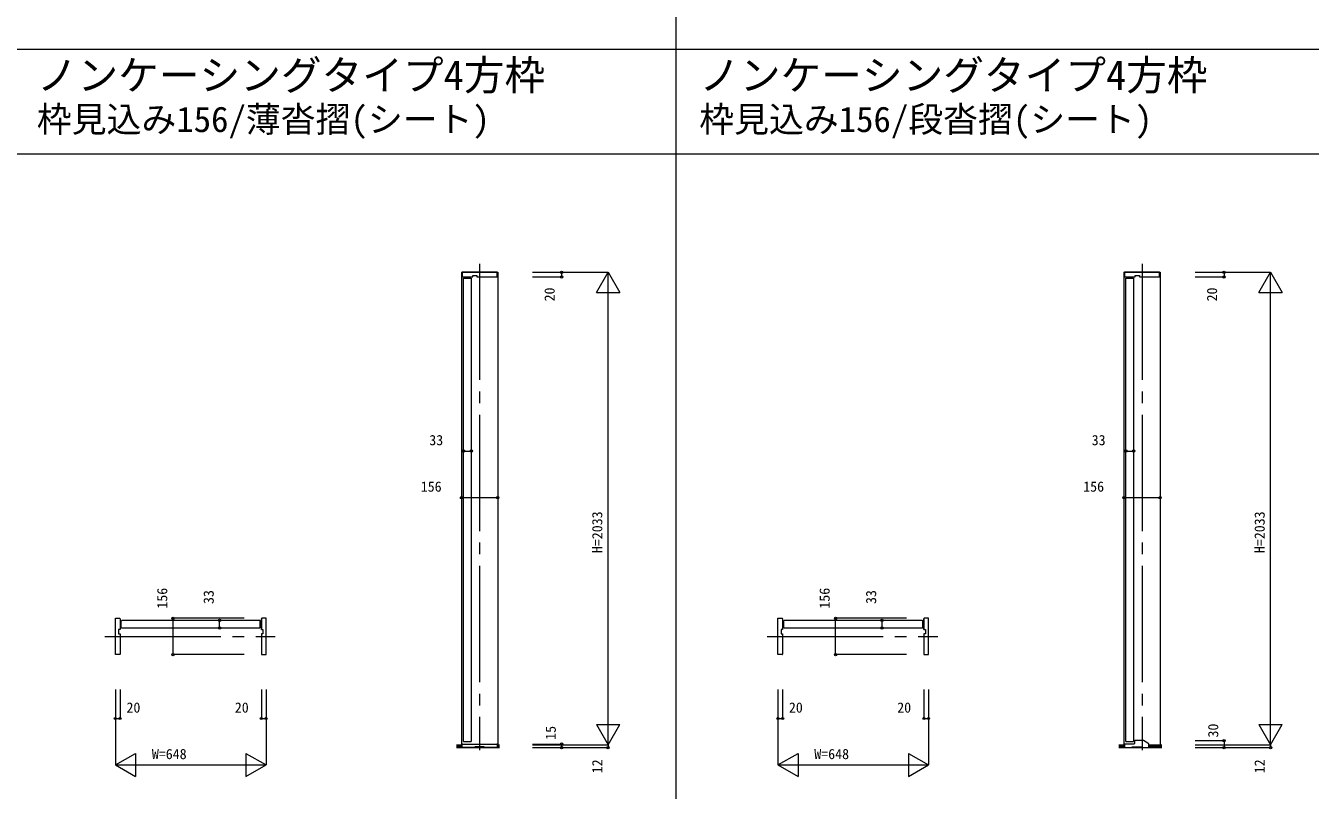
# Model space of a CAD drawing. Units: millimetres, scale not verified. Extents: x -14341 to 14341, y -10000 to 10000.
# Drawn here: x -11438 to -5911, y -6694 to -3404 of the extents above; entities that cross this region are included whole.
import ezdxf
from ezdxf.enums import TextEntityAlignment as Align

# ---------------------------------------------------------------- set-up
doc = ezdxf.new("R2010")
doc.units = ezdxf.units.MM
doc.header["$LTSCALE"] = 50
doc.linetypes.add('USER1', pattern=[13, 10, -1, 1, -1])
doc.layers.add('0-0_0', color=7, linetype='Continuous')
for name, color, linetype, lineweight in [('0-1_YKK_F1', 7, 'Continuous', 18), ('0-3_YKK_N1', 2, 'Continuous', 18), ('0-4_YKK_B1', 4, 'Continuous', 18), ('0-5_YKK_Z1', 7, 'Continuous', 18)]:
    doc.layers.add(name, color=color, linetype=linetype, lineweight=lineweight)
doc.styles.add('ＭＳ ゴシック', font='')
doc.styles.get('ＭＳ ゴシック').set_extended_font_data('MS Gothic')

msp = doc.modelspace()

# ---------------------------------------------------------------- linework, layer by layer
at = {"layer": '0-1_YKK_F1'}
for p, q in [((-8640.01, -10000), (-8640.01, 9500)), ((-14340.01, -3505), (14159.99, -3505)), ((-14340.01, -3955), (14159.99, -3955))]:
    msp.add_line(p, q, dxfattribs=at)
at = {"layer": '0-3_YKK_N1'}
for p, q in [((-9257.01, -4464.51), (-8932.01, -4464.51)), ((-9132.01, -4464.51), (-9132.01, -4484.51)), ((-8982.01, -4551.12), (-8932.01, -4464.51)), ((-8932.01, -6497.51), (-8932.01, -4464.51)), ((-8932.01, -4464.51), (-8882.01, -4551.12)), ((-6407.01, -4464.51), (-6082.01, -4464.51)), ((-6282.01, -4464.51), (-6282.01, -4484.51)), ((-6132.01, -4551.12), (-6082.01, -4464.51)), ((-6082.01, -6497.51), (-6082.01, -4464.51)), ((-6082.01, -4464.51), (-6032.01, -4551.12)), ((-9257.01, -4484.51), (-9132.01, -4484.51)), ((-6407.01, -4484.51), (-6282.01, -4484.51)), ((-8982.01, -4551.12), (-8882.01, -4551.12)), ((-6132.01, -4551.12), (-6032.01, -4551.12)), ((-9554.01, -5233.89), (-9521.01, -5233.89)), ((-6704.01, -5233.89), (-6671.01, -5233.89)), ((-9563.01, -5433.89), (-9407.01, -5433.89)), ((-6713.01, -5433.89), (-6557.01, -5433.89)), ((-10803.69, -6109.51), (-10803.69, -5953.51)), ((-10498.69, -5953.51), (-10803.69, -5953.51)), ((-10603.69, -5995.51), (-10603.69, -5962.51)), ((-7953.69, -6109.51), (-7953.69, -5953.51)), ((-7648.69, -5953.51), (-7953.69, -5953.51)), ((-7753.69, -5995.51), (-7753.69, -5962.51)), ((-10498.69, -6109.51), (-10803.69, -6109.51)), ((-7648.69, -6109.51), (-7953.69, -6109.51)), ((-11051.69, -6259.51), (-11051.69, -6584.51)), ((-11031.69, -6259.51), (-11031.69, -6384.51)), ((-10403.69, -6259.51), (-10403.69, -6584.51)), ((-8201.69, -6259.51), (-8201.69, -6584.51)), ((-8181.69, -6259.51), (-8181.69, -6384.51)), ((-7553.69, -6259.51), (-7553.69, -6584.51)), ((-11051.69, -6384.51), (-11031.69, -6384.51)), ((-8982.01, -6410.91), (-8882.01, -6410.91)), ((-8982.01, -6410.91), (-8932.01, -6497.51)), ((-8932.01, -6497.51), (-8882.01, -6410.91)), ((-8201.69, -6384.51), (-8181.69, -6384.51)), ((-6132.01, -6410.91), (-6032.01, -6410.91)), ((-6132.01, -6410.91), (-6082.01, -6497.51)), ((-6082.01, -6497.51), (-6032.01, -6410.91)), ((-9257.01, -6494.51), (-9132.01, -6494.51)), ((-9257.01, -6497.51), (-8932.01, -6497.51)), ((-9257.01, -6509.51), (-8932.01, -6509.51)), ((-9132.01, -6494.51), (-9132.01, -6509.51)), ((-8932.01, -6497.51), (-8932.01, -6509.51)), ((-6407.01, -6479.51), (-6282.01, -6479.51)), ((-6407.01, -6497.51), (-6082.01, -6497.51)), ((-6407.01, -6509.51), (-6082.01, -6509.51)), ((-6282.01, -6479.51), (-6282.01, -6509.51)), ((-6082.01, -6497.51), (-6082.01, -6509.51)), ((-11051.69, -6584.51), (-10965.09, -6534.51)), ((-10965.09, -6534.51), (-10965.09, -6634.51)), ((-10490.29, -6534.51), (-10490.29, -6634.51)), ((-10490.29, -6534.51), (-10403.69, -6584.51)), ((-8201.69, -6584.51), (-8115.09, -6534.51)), ((-8115.09, -6534.51), (-8115.09, -6634.51)), ((-7640.29, -6534.51), (-7640.29, -6634.51)), ((-7640.29, -6534.51), (-7553.69, -6584.51)), ((-11051.69, -6584.51), (-10403.69, -6584.51)), ((-11051.69, -6584.51), (-10965.09, -6634.51)), ((-10490.29, -6634.51), (-10403.69, -6584.51)), ((-8201.69, -6584.51), (-7553.69, -6584.51)), ((-8201.69, -6584.51), (-8115.09, -6634.51)), ((-7640.29, -6634.51), (-7553.69, -6584.51))]:
    msp.add_line(p, q, dxfattribs=at)
for points in [[(-10423.69, -6259.51), (-10423.69, -6384.51), (-10403.69, -6384.51)], [(-7573.69, -6259.51), (-7573.69, -6384.51), (-7553.69, -6384.51)]]:
    msp.add_lwpolyline(points, dxfattribs=at)
for centre in [(-9132.01, -4464.51), (-6282.01, -4464.51), (-9132.01, -4484.51), (-6282.01, -4484.51), (-9554.01, -5233.89), (-9521.01, -5233.89), (-6704.01, -5233.89), (-6671.01, -5233.89), (-9563.01, -5433.89), (-9407.01, -5433.89), (-6713.01, -5433.89), (-6557.01, -5433.89), (-10803.69, -5953.51), (-10603.69, -5962.51), (-7953.69, -5953.51), (-7753.69, -5962.51), (-10603.69, -5995.51), (-7753.69, -5995.51), (-10803.69, -6109.51), (-7953.69, -6109.51), (-11051.69, -6384.51), (-11031.69, -6384.51), (-10423.69, -6384.51), (-10403.69, -6384.51), (-8201.69, -6384.51), (-8181.69, -6384.51), (-7573.69, -6384.51), (-7553.69, -6384.51), (-9132.01, -6494.51), (-9132.01, -6509.51), (-8932.01, -6509.51), (-6282.01, -6479.51), (-6282.01, -6509.51), (-6082.01, -6509.51)]:
    msp.add_circle(centre, 5, dxfattribs=at)
at = {"layer": '0-4_YKK_B1'}
for p, q in [((-9563.01, -4464.51), (-9563.01, -6497.51)), ((-9563.01, -4464.51), (-9407.01, -4464.51)), ((-9409.51, -4464.51), (-9407.01, -4464.51)), ((-9407.01, -4464.51), (-9407.01, -6497.51)), ((-6713.01, -4464.51), (-6713.01, -6497.51)), ((-6713.01, -4464.51), (-6557.01, -4464.51)), ((-6559.51, -4464.51), (-6557.01, -4464.51)), ((-6557.01, -4464.51), (-6557.01, -6497.51)), ((-9496.51, -4484.51), (-9411.51, -4484.51)), ((-6646.51, -4484.51), (-6561.51, -4484.51)), ((-11026.69, -5964.51), (-11024.69, -5962.51)), ((-11026.69, -5993.51), (-11026.69, -5964.51)), ((-10430.69, -5962.51), (-11024.69, -5962.51)), ((-10428.69, -5964.51), (-10430.69, -5962.51)), ((-10428.69, -5993.51), (-10428.69, -5964.51)), ((-10423.89, -6001.91), (-10423.89, -5955.51)), ((-8176.69, -5964.51), (-8174.69, -5962.51)), ((-8176.69, -5993.51), (-8176.69, -5964.51)), ((-7580.69, -5962.51), (-8174.69, -5962.51)), ((-7578.69, -5964.51), (-7580.69, -5962.51)), ((-7578.69, -5993.51), (-7578.69, -5964.51)), ((-7573.89, -6001.91), (-7573.89, -5955.51)), ((-11031.69, -6020.01), (-11031.69, -6107.51)), ((-11026.69, -5993.51), (-11024.69, -5995.51)), ((-10430.69, -5995.51), (-11024.69, -5995.51)), ((-10428.69, -5993.51), (-10430.69, -5995.51)), ((-10423.69, -6020.01), (-10423.69, -6107.51)), ((-10423.69, -6020.01), (-10423.69, -6107.51)), ((-8181.69, -6020.01), (-8181.69, -6107.51)), ((-8176.69, -5993.51), (-8174.69, -5995.51)), ((-7580.69, -5995.51), (-8174.69, -5995.51)), ((-7578.69, -5993.51), (-7580.69, -5995.51)), ((-7573.69, -6020.01), (-7573.69, -6107.51)), ((-7573.69, -6020.01), (-7573.69, -6107.51)), ((-9554.01, -6483.51), (-9521.01, -6483.51)), ((-6704.01, -6483.51), (-6671.01, -6483.51))]:
    msp.add_line(p, q, dxfattribs=at)
for points in [[(-9409.51, -4482.51), (-9409.51, -4464.51), (-9560.51, -4464.51), (-9560.51, -4482.51)], [(-6559.51, -4482.51), (-6559.51, -4464.51), (-6710.51, -4464.51), (-6710.51, -4482.51)], [(-9558.51, -4484.51), (-9514.51, -4484.51), (-9514.51, -4478.01), (-9496.51, -4478.01), (-9496.51, -4484.51)], [(-9554.01, -6483.51), (-9554.01, -4489.51), (-9521.01, -4489.51), (-9521.01, -6483.51)], [(-6708.51, -4484.51), (-6664.51, -4484.51), (-6664.51, -4478.01), (-6646.51, -4478.01), (-6646.51, -4484.51)], [(-6704.01, -6483.51), (-6704.01, -4489.51), (-6671.01, -4489.51), (-6671.01, -6483.51)], [(-11033.69, -6109.51), (-11051.69, -6109.51), (-11051.69, -5953.51), (-11033.69, -5953.51)], [(-11031.69, -5955.51), (-11031.69, -6002.01), (-11038.19, -6002.01), (-11038.19, -6020.01), (-11031.69, -6020.01)], [(-10423.69, -5955.51), (-10423.69, -6002.01), (-10417.19, -6002.01), (-10417.19, -6020.01), (-10423.69, -6020.01)], [(-10421.69, -6109.51), (-10403.69, -6109.51), (-10403.69, -5953.51), (-10421.69, -5953.51)], [(-8183.69, -6109.51), (-8201.69, -6109.51), (-8201.69, -5953.51), (-8183.69, -5953.51)], [(-8181.69, -5955.51), (-8181.69, -6002.01), (-8188.19, -6002.01), (-8188.19, -6020.01), (-8181.69, -6020.01)], [(-7573.69, -5955.51), (-7573.69, -6002.01), (-7567.19, -6002.01), (-7567.19, -6020.01), (-7573.69, -6020.01)], [(-7571.69, -6109.51), (-7553.69, -6109.51), (-7553.69, -5953.51), (-7571.69, -5953.51)]]:
    msp.add_lwpolyline(points, dxfattribs=at)
for centre, start, end in [((-9558.51, -4482.51), 180, 270), ((-9411.51, -4482.51), 270, 0), ((-6708.51, -4482.51), 180, 270), ((-6561.51, -4482.51), 270, 0), ((-11033.69, -5955.51), 0, 90), ((-10421.69, -5955.51), 90, 180), ((-8183.69, -5955.51), 0, 90), ((-7571.69, -5955.51), 90, 180), ((-11033.69, -6107.51), 270, 0), ((-10421.69, -6107.51), 180, 270), ((-8183.69, -6107.51), 270, 0), ((-7571.69, -6107.51), 180, 270)]:
    msp.add_arc(centre, 2, start, end, dxfattribs=at)
at = {"layer": '0-5_YKK_Z1', "linetype": 'USER1'}
for p, q in [((-9485.01, -4427.9), (-9485.01, -6520.77)), ((-6635.01, -4427.9), (-6635.01, -6520.77)), ((-11098.16, -6031.52), (-10364.27, -6031.52)), ((-8248.16, -6031.52), (-7514.27, -6031.52))]:
    msp.add_line(p, q, dxfattribs=at)
at = {"layer": '0-5_YKK_Z1'}
for p, q in [((-9584.5, -6497.51), (-9560.51, -6497.51)), ((-9584.5, -6499.91), (-9560.51, -6499.91)), ((-9584.5, -6502.31), (-9560.51, -6502.31)), ((-9584.5, -6504.71), (-9560.51, -6504.71)), ((-9584.5, -6507.11), (-9560.51, -6507.11)), ((-9584.5, -6509.51), (-9399.89, -6509.51)), ((-9558.51, -6494.51), (-9411.51, -6494.51)), ((-9409.51, -6497.51), (-9399.89, -6497.51)), ((-9409.51, -6499.91), (-9399.89, -6499.91)), ((-9409.51, -6502.31), (-9399.89, -6502.31)), ((-9409.51, -6504.71), (-9399.89, -6504.71)), ((-9409.51, -6507.11), (-9399.89, -6507.11)), ((-6734.5, -6497.51), (-6710.51, -6497.51)), ((-6734.5, -6499.91), (-6710.51, -6499.91)), ((-6734.5, -6502.31), (-6710.51, -6502.31)), ((-6734.5, -6504.71), (-6710.51, -6504.71)), ((-6734.5, -6507.11), (-6710.51, -6507.11)), ((-6734.5, -6509.51), (-6549.89, -6509.51)), ((-6670.01, -6494.51), (-6708.51, -6494.51)), ((-6668.01, -6481.51), (-6668.01, -6492.51)), ((-6630.08, -6479.51), (-6666.01, -6479.51)), ((-6606.45, -6493.93), (-6629.02, -6479.82)), ((-6605.51, -6497.51), (-6549.89, -6497.51)), ((-6605.51, -6499.91), (-6549.89, -6499.91)), ((-6605.51, -6502.31), (-6549.89, -6502.31)), ((-6605.51, -6504.71), (-6549.89, -6504.71)), ((-6605.51, -6507.11), (-6549.89, -6507.11))]:
    msp.add_line(p, q, dxfattribs=at)
for points in [[(-9409.51, -6496.51), (-9409.51, -6509.51), (-9442.51, -6509.51), (-9465.01, -6509.51), (-9465.01, -6506.51), (-9505.01, -6506.51), (-9505.01, -6509.51), (-9527.51, -6509.51), (-9560.51, -6509.51), (-9560.51, -6496.51)], [(-6710.51, -6496.51), (-6710.51, -6509.51), (-6700.51, -6509.51), (-6678.01, -6509.51), (-6678.01, -6506.51), (-6638.01, -6506.51), (-6638.01, -6509.51), (-6615.51, -6509.51), (-6605.51, -6509.51), (-6605.51, -6495.62)]]:
    msp.add_lwpolyline(points, dxfattribs=at)
for centre, start, end in [((-9558.51, -6496.51), 90, 180), ((-9411.51, -6496.51), 0, 90), ((-6708.51, -6496.51), 90, 180), ((-6670.01, -6492.51), 270, 0), ((-6666.01, -6481.51), 90, 180), ((-6630.08, -6481.51), 57.99462, 90), ((-6607.51, -6495.62), 0, 57.99462)]:
    msp.add_arc(centre, 2, start, end, dxfattribs=at)

# ---------------------------------------------------------------- texts
at = {"layer": '0-0_0', "style": 'ＭＳ ゴシック'}
for s, height, p in [('ノンケーシングタイプ4方枠', 128.3, (-11390.08, -3719.37)), ('ノンケーシングタイプ4方枠', 128.3, (-8540.15, -3719.37)), ('枠見込み156/薄沓摺(シート)', 110, (-11390.08, -3894.37)), ('枠見込み156/段沓摺(シート)', 110, (-8540.15, -3894.37))]:
    msp.add_text(s, height=height, dxfattribs=at).set_placement(p, align=Align.BOTTOM_LEFT)
at = {"layer": '0-3_YKK_N1', "color": 7, "style": 'ＭＳ ゴシック'}
for s, p in [('20', (-9148.88, -4590.05)), ('20', (-6298.88, -4590.05)), ('H=2033', (-8944.01, -5672.98)), ('H=2033', (-6094.01, -5672.98)), ('156', (-10815.69, -5911.94)), ('33', (-10615.69, -5891.94)), ('156', (-7965.69, -5911.94)), ('33', (-7765.69, -5891.94)), ('30', (-6294.01, -6466.36)), ('15', (-9144.01, -6476.36)), ('12', (-8944.01, -6620.17)), ('12', (-6094.01, -6620.17))]:
    msp.add_text(s, height=43.99, rotation=90, dxfattribs=at).set_placement(p, align=Align.BOTTOM_LEFT)
for s, p in [('33', (-9701.6, -5221.89)), ('33', (-6851.6, -5221.89)), ('156', (-9738.18, -5421.89)), ('156', (-6888.18, -5421.89)), ('20', (-11004.37, -6372.51)), ('20', (-10538.28, -6372.51)), ('20', (-8154.37, -6372.51)), ('20', (-7688.28, -6372.51)), ('W=648', (-10895.19, -6572.51)), ('W=648', (-8045.19, -6572.51))]:
    msp.add_text(s, height=43.99, dxfattribs=at).set_placement(p, align=Align.BOTTOM_LEFT)

doc.saveas('drawing.dxf')
